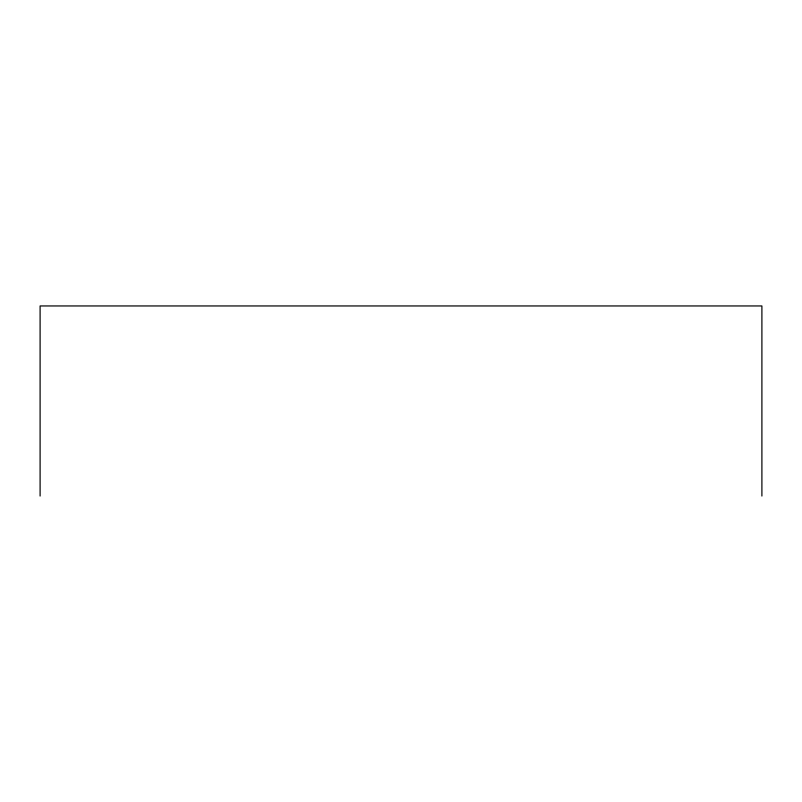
<?xml version="1.0" encoding="UTF-8"?>
<svg xmlns="http://www.w3.org/2000/svg" width="802" height="802" viewBox="0 0 802 802"><rect width="100%" height="100%" fill="white"/><g stroke="black" fill="none" stroke-linecap="round" stroke-linejoin="round"><path stroke-width="1.2" d="M761.9 496.047L761.9 305.953L40.1 305.953L40.1 496.047"/></g></svg>
